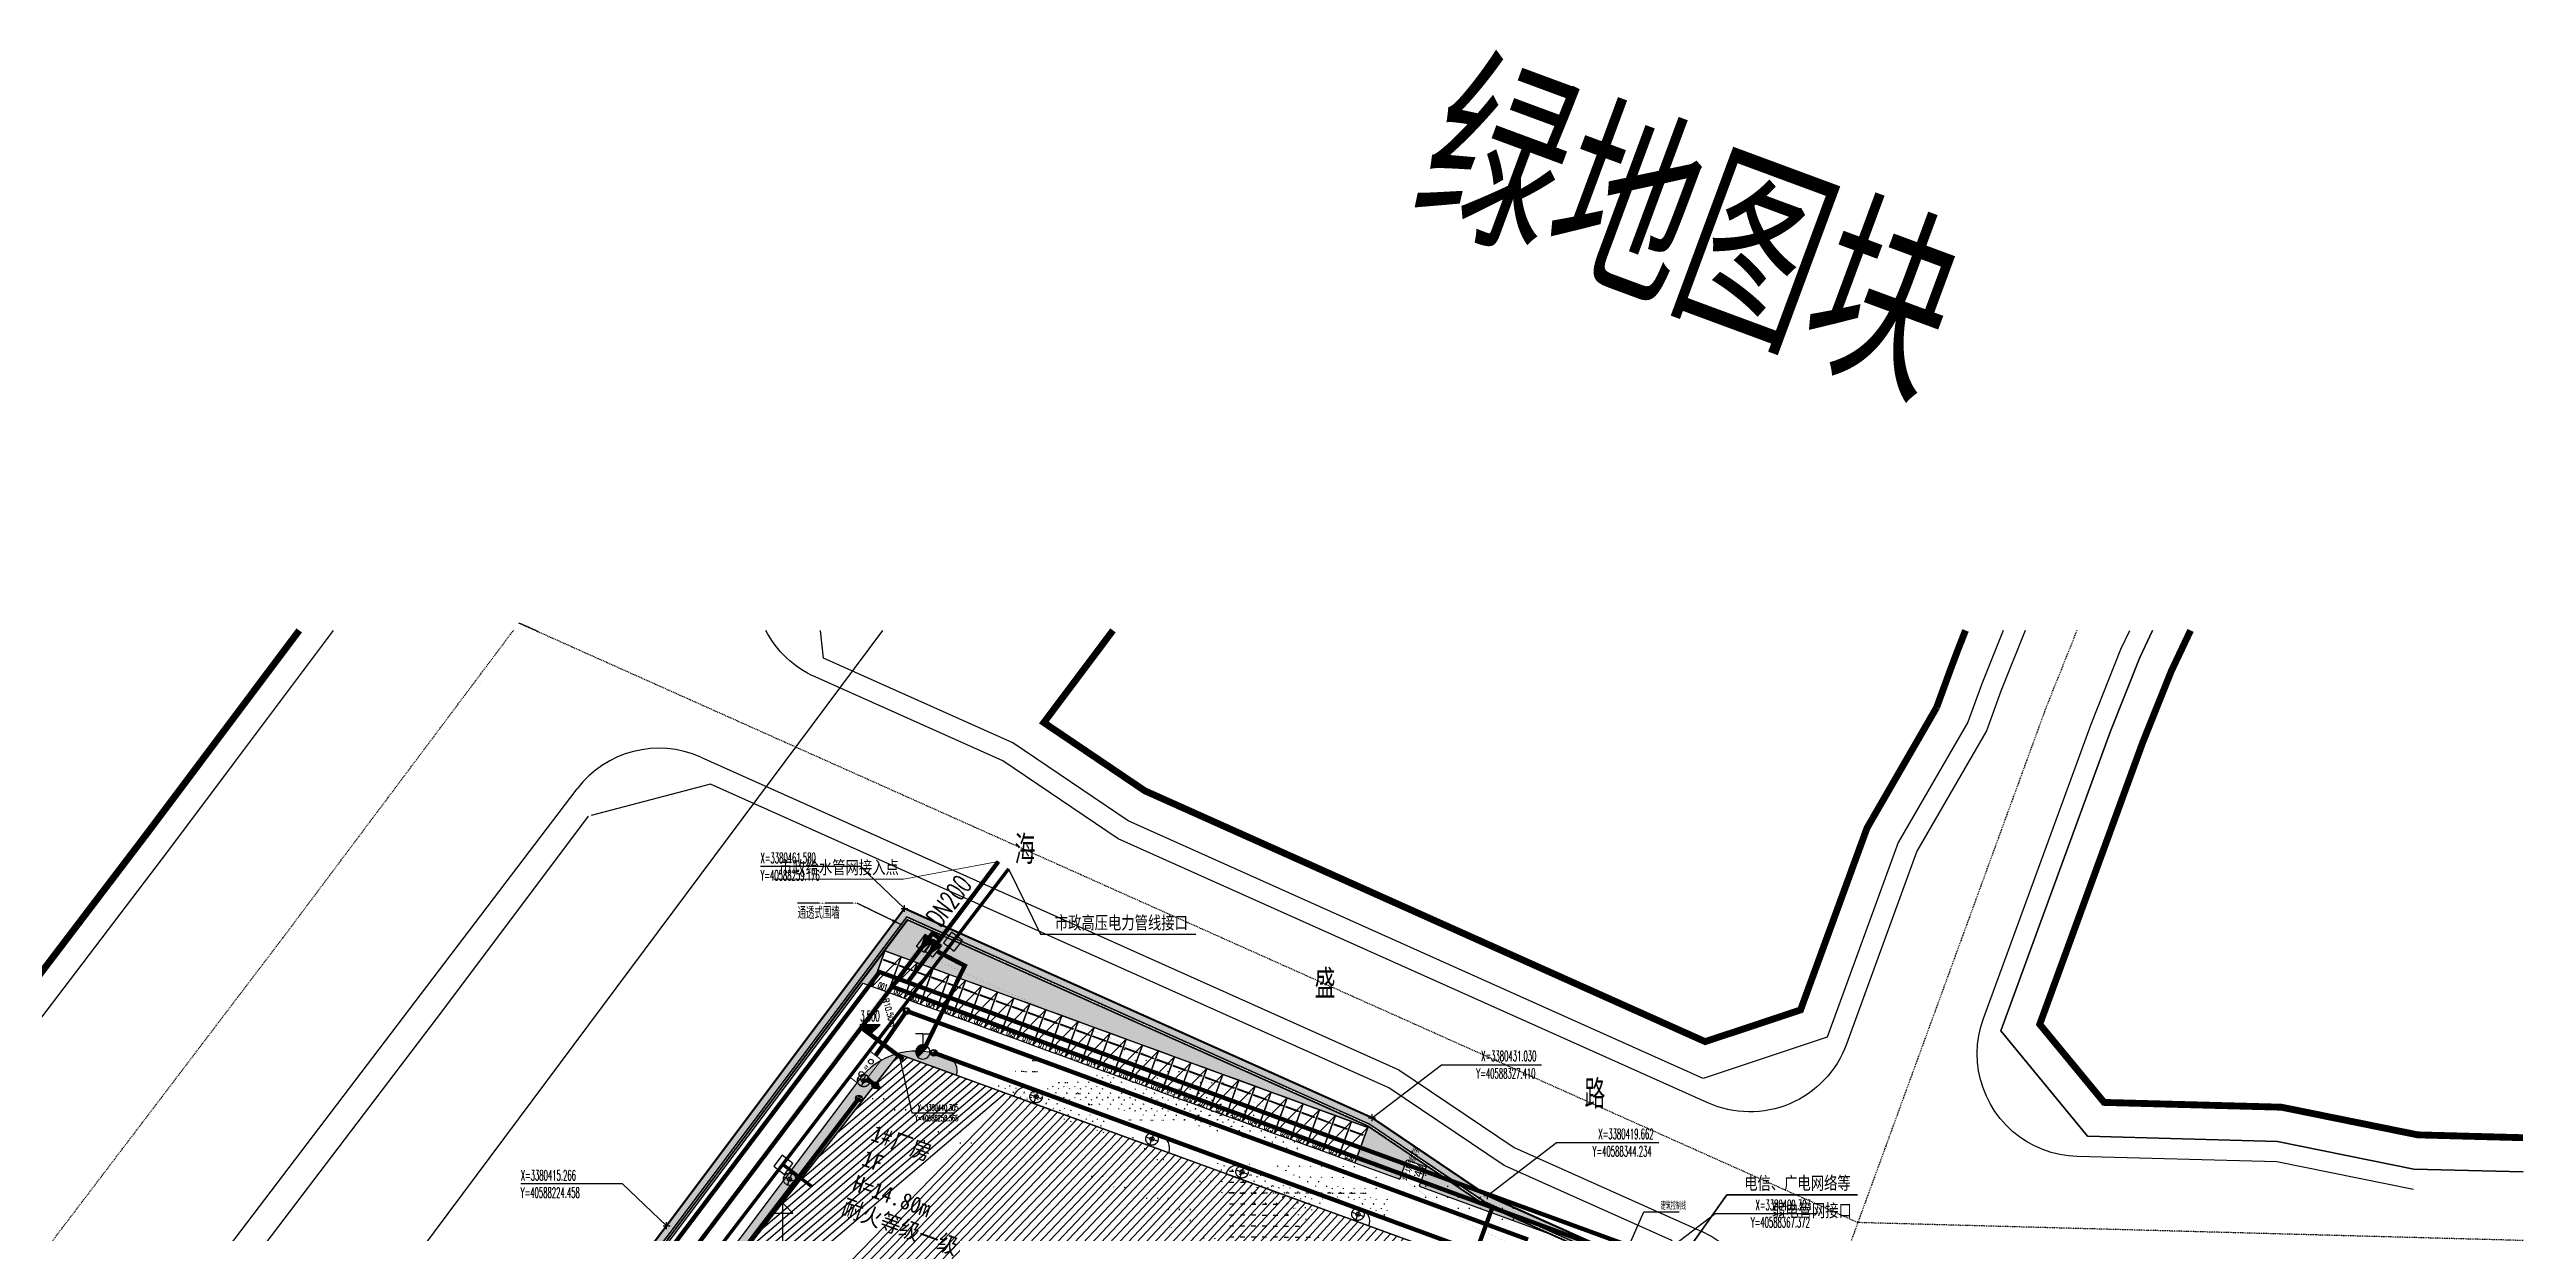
# Model space of a CAD drawing. Extents: x 40587128995 to 40589176181, y 3379422231 to 3381196839.
# Drawn here: x 40588134414 to 40588495864, y 3380414141 to 3380586937 of the extents above; entities that cross this region are included whole.
import ezdxf

# ---------------------------------------------------------------- set-up
doc = ezdxf.new("R2010")
doc.units = 0
doc.header["$LTSCALE"] = 10
for name, pattern in [('CENTER', [50.800000000000004, 31.75, -6.35, 6.35, -6.35]), ('CONTINOUS', [0]), ('DASH', [0.35, 0.25, -0.1]), ('DASHDOT', [25.399999999999995, 12.7, -6.349999999999999, 0, -6.349999999999999]), ('DOTE', [2.4200000000000004, 2, -0.2, 0.02, -0.2]), ('PHANTOM2', [31.749999999999986, 15.875, -3.174999999999999, 3.174999999999999, -3.174999999999999, 3.174999999999999, -3.174999999999999])]:
    doc.linetypes.add(name, pattern=pattern)
for name, color, linetype in [('0-HX', 1, 'Continuous'), ('00-GHBJ', 7, 'Continuous'), ('A-AXIS-DOTE', 14, 'DOTE'), ('A-Car', 155, 'Continuous'), ('A-CURTAIN', 84, 'Continuous'), ('A-HATCH-1', 252, 'Continuous'), ('A-LIN-V', 9, 'Continuous'), ('A-SFCE', 30, 'Continuous'), ('A-建筑提资施工单位', 211, 'Continuous'), ('AS-WALL', 40, 'Continuous'), ('EQUIP_消火栓', 7, 'Continuous'), ('FM_ZF给水', 3, 'Continuous'), ('Gps-ZF污水', 2, 'TG_W'), ('JT-路缘石线', 5, 'Continuous'), ('JT-道路中心线', 1, 'DASHDOT'), ('JT-道路名称', 7, 'Continuous'), ('JT-道路红线', 7, 'Continuous'), ('PUB_TEXT', 7, 'Continuous'), ('TEXT_给水', 3, 'Continuous'), ('WELL_污水', 2, 'Continuous'), ('WELL_雨水', 4, 'Continuous'), ('WIRE-照明', 1, 'Continuous'), ('YD-规划单元', 6, 'PHANTOM2'), ('建-尺寸', 3, 'Continuous'), ('建-引出', 3, 'Continuous'), ('建-文字', 7, 'Continuous'), ('建-标高', 3, 'Continuous'), ('建筑物控制线', 7, 'Continuous'), ('总-坐标', 3, 'Continuous'), ('高压线', 210, 'Continuous')]:
    doc.layers.add(name, color=color, linetype=linetype)
for name, color, linetype, lineweight in [('Gps-ZF消防', 1, 'TG_X', 60), ('Gps-ZF给水', 3, 'TG_J', 60), ('Gps-ZF雨水', 4, 'TG_Y', 60), ('TWT_LEAD', 3, 'Continuous', 0), ('弱电', 21, 'DASH', 60)]:
    doc.layers.add(name, color=color, linetype=linetype, lineweight=lineweight)
doc.styles.add('-宋体', font='', dxfattribs={"width": 0.75})
doc.styles.add('_TCH_DIM', font='SIMPLEX', dxfattribs={"width": 0.7, "bigfont": 'GBCBIG'})
doc.styles.add('_TWT_PIPEDN', font='SIMPLEX', dxfattribs={"width": 0.8, "height": 3, "bigfont": 'HZTXT'})
doc.styles.add('A-DIM', font='SIMPLEX', dxfattribs={"bigfont": 'GBCBIG'})
doc.styles.add('A-STANDARD', font='SIMPLEX', dxfattribs={"width": 0.7, "bigfont": 'GBCBIG'})
doc.styles.add('ELEC_DIM', font='SIMPLEX', dxfattribs={"width": 0.8, "height": 3.5, "bigfont": 'HZTXT'})
doc.styles.get("Standard").update_dxf_attribs({"font": 'GBENOR', "width": 0.7, "bigfont": 'GBCBIG'})
doc.styles.add('TG_LINETYPE', font='SIMPLEX', dxfattribs={"width": 0.8, "height": 3, "bigfont": 'HZTXT'})
doc.styles.add('黑体', font='simhei.ttf', dxfattribs={"width": 0.9})
doc.styles.get('-宋体').set_extended_font_data('SimSun')
doc.linetypes.add('TG_GD', pattern='A,2,-0.7,["GD",TG_LINETYPE,S=0.1,R=0,X=-0.6,Y=-0.15],0', length=2.7)
doc.linetypes.add('TG_J', pattern='A,2,-0.3,["J",TG_LINETYPE,S=0.1,R=0,X=-0.23,Y=-0.15],0', length=2.3)
doc.linetypes.add('TG_W', pattern='A,2,-0.3,["W",TG_LINETYPE,S=0.1,R=0,X=-0.23,Y=-0.15],0', length=2.3)
doc.linetypes.add('TG_X', pattern='A,5,-0.3,["X",TG_LINETYPE,S=0.1,R=0,X=-0.23,Y=-0.15],0', length=5.3)
doc.linetypes.add('TG_Y', pattern='A,2,-0.3,["Y",TG_LINETYPE,S=0.1,R=0,X=-0.25,Y=-0.15],0', length=2.3)
pattern_1 = [(19.99999999999998, (440.107795715332, 194.2398300170898), (956.275963936384, 2050.740422578524), [240, -48, 64, -48, 240, -960]), (19.99999999999998, (348.5154342651367, 211.9834671020508), (956.275963936384, 2050.740422578524), [160, -120, 240, -120, 160, -800]), (19.99999999999998, (655.8504104614258, 1004.918022155762), (956.275963936384, 2050.740422578524), [200, -80, 200, -1120]), (19.99999999999998, (-205.3501281738281, 1032.003547668457), (956.275963936384, 2050.740422578524), [80, -160, 80, -1280]), (110, (-54.99931335449219, 1086.72677230835), (-2050.740422578524, 956.275963936384), [143.9999999999999, -1456]), (110, (724.3924865722656, 348.7915229797363), (-2050.740422578524, 956.275963936384), [159.9999999999999, -1440]), (110, (881.3766403198242, 1087.002857208252), (-2050.740422578524, 956.275963936384), [159.9999999999999, -1440]), (65.00000000000001, (925.3208694458008, 404.8966331481934), (-547.2322293314808, 1503.508193286057), [160, -2102.7416992]), (154.9999999999999, (534.4087371826172, 262.6162528991699), (-1503.508193286057, -547.2322293314808), [160, -2102.741699199999]), (83.43494882, (877.4794540405273, 395.9972076416016), (-547.2322292444445, 1503.508193285503), [160, -3417.7087632]), (95.96375653, (799.5678939819336, 376.1531410217285), (-547.2322291846804, 1503.508193052025), [159.9999999999999, -6436.969001599999]), (95.96375653, (956.5520477294922, 1114.364471435547), (-547.2322291846804, 1503.508193052025), [128, -6468.969001599999]), (95.96375653, (-24.92916107177734, 1097.671417236328), (-547.2322291846804, 1503.508193052025), [112, -6484.969001599998]), (124.03624347, (649.2170791625977, 321.4299125671387), (-547.2322292935037, 1503.508193012417), [160, -6436.9690016]), (124.03624347, (806.2012252807617, 1059.641246795654), (-547.2322292935037, 1503.508193012417), [128, -6468.9690016]), (124.03624347, (-85.06947326660156, 1075.782127380371), (-547.2322292935037, 1503.508193012417), [112, -6484.9690016]), (136.5650512, (576.7778244018555, 286.5507621765137), (-547.2322299226216, 1503.508193038666), [159.9999999999999, -3417.706876319999])]

# ---------------------------------------------------------------- blocks, each defined once
blk = doc.blocks.new('GGRrrrr')
at = {"layer": 'A-CURTAIN'}
h = blk.add_hatch(dxfattribs=at)
h.set_pattern_fill('草坪或沼泽', color=256, scale=400, angle=19.99999999999998)
h.set_pattern_definition(pattern_1)
h.paths.add_polyline_path([(1393117.320922852, 618300.9193000793), (1393292.936767578, 540880.4741477966), (1330517.002159119, 532866.5696678162), (1241737.975387573, 527102.5202484131), (1161598.890319824, 521245.7613601685), (1240382.850791931, 783371.5528144836), (1244595.073738098, 797109.7279624939), (1261185.678756714, 852563.1131820679), (1335771.367614746, 847453.3053207397), (1355485.375518799, 842594.5098495483), (1380777.422203064, 840861.7712898254), (1392639.610717773, 828900.035358429), (1392845.235137939, 738250.2696037292), (1391845.237701416, 738248.0012702942), (1391806.246421814, 755447.9559936523), (1391306.45426178, 755446.8222770691), (1391785.831069946, 764447.9511528015), (1391640.544288635, 828487.3259391785), (1380332.88168335, 839889.8824043274), (1355330.389472961, 841602.7838134766), (1335616.381584167, 846461.5792884827), (1261914.650527954, 851510.8278846741), (1245552.140869141, 796819.8416023254), (1241339.732727051, 783081.0626220703), (1162974.660324097, 522348.9729347229), (1241669.135520935, 528100.1562232971), (1330421.199440002, 533862.4550628662), (1392290.937599182, 541760.6755371094), (1392117.323532104, 618298.6509666443)])
h.paths.add_polyline_path([(1393076.15146637, 636450.5321846008), (1392076.154045105, 636448.2638511658), (1392062.989784241, 641998.404788971), (1391563.607894897, 641997.2195243835), (1392041.628883362, 650998.2749595642), (1391886.520614624, 720048.3890342712), (1392886.518035889, 720050.6573638916)])
h = blk.add_hatch(dxfattribs=at)
h.set_pattern_fill('草坪或沼泽', color=256, scale=400, angle=19.99999999999998)
h.set_pattern_definition([(19.99999999999998, (440.107795715332, 194.2398300170898), (956.2759639363836, 2050.740422578524), [240, -48, 64, -48, 240, -960]), (19.99999999999998, (348.5154342651367, 211.9834671020508), (956.2759639363836, 2050.740422578524), [160, -120, 240, -120, 160, -800]), (19.99999999999998, (655.8504104614258, 1004.918022155762), (956.2759639363836, 2050.740422578524), [200, -80, 200, -1120]), (19.99999999999998, (-205.3501281738281, 1032.003547668457), (956.2759639363836, 2050.740422578524), [80, -160, 80, -1280]), (110, (-54.99931335449219, 1086.72677230835), (-2050.740422578524, 956.2759639363836), [143.9999999999999, -1456]), (110, (724.3924865722656, 348.7915229797363), (-2050.740422578524, 956.2759639363836), [159.9999999999999, -1440]), (110, (881.3766403198242, 1087.002857208252), (-2050.740422578524, 956.2759639363836), [159.9999999999999, -1440]), (65.00000000000001, (925.3208694458008, 404.8966331481934), (-547.2322293314807, 1503.508193286057), [160, -2102.7416992]), (154.9999999999999, (534.4087371826172, 262.6162528991699), (-1503.508193286057, -547.2322293314807), [160, -2102.741699199999]), (83.43494882, (877.4794540405273, 395.9972076416016), (-547.2322292444445, 1503.508193285503), [160, -3417.7087632]), (95.96375653, (799.5678939819336, 376.1531410217285), (-547.2322291846804, 1503.508193052025), [159.9999999999999, -6436.969001599999]), (95.96375653, (956.5520477294922, 1114.364471435547), (-547.2322291846804, 1503.508193052025), [128, -6468.969001599999]), (95.96375653, (-24.92916107177734, 1097.671417236328), (-547.2322291846804, 1503.508193052025), [112, -6484.969001599998]), (124.03624347, (649.2170791625977, 321.4299125671387), (-547.2322292935037, 1503.508193012417), [160, -6436.9690016]), (124.03624347, (806.2012252807617, 1059.641246795654), (-547.2322292935037, 1503.508193012417), [128, -6468.9690016]), (124.03624347, (-85.06947326660156, 1075.782127380371), (-547.2322292935037, 1503.508193012417), [112, -6484.9690016]), (136.5650512, (576.7778244018555, 286.5507621765137), (-547.232229922622, 1503.508193038667), [159.9999999999999, -3417.706876319999])])
edge = h.paths.add_edge_path()
edge.add_line((1391002.783584595, 755446.1334381104), (1391033.862896324, 755969.2298610318))
edge.add_line((1391033.86289978, 755969.2298622131), (1391484.60933056, 764440.2374043328))
edge.add_line((1391484.609329224, 764440.2374038696), (1391240.917746339, 828322.242167785))
edge.add_line((1391240.917747498, 828322.2421684265), (1380155.065434195, 839501.1268444082))
edge.add_line((1380155.065429688, 839501.1268424988), (1355268.395031075, 841206.093397873))
edge.add_line((1355268.39503479, 841206.0933990479), (1335554.387081419, 846064.8888675765))
edge.add_line((1335554.387077332, 846064.8888664246), (1262206.239214119, 851089.9137592164))
edge.add_line((1262206.239219666, 851089.9137611389), (1173161.430034699, 554852.1791891612))
edge.add_line((1173161.430030823, 554852.1791877747), (1173522.489795612, 554879.6278408373))
edge.add_line((1173522.4897995, 554879.6278419495), (1259298.694751966, 840247.1814245735))
edge.add_line((1259298.694747925, 840247.1814231873), (1260664.251583645, 840250.287743258))
edge.add_line((1260664.251579285, 840250.2877464294), (1260650.720505403, 845748.0085758491))
edge.add_line((1260650.72051239, 845748.0085716248), (1335651.042472096, 845918.1516353745))
edge.add_line((1335651.042472839, 845918.151638031), (1335663.543034486, 840420.7167655955))
edge.add_line((1335663.543029785, 840420.7167663574), (1342663.498677632, 840436.620142065))
edge.add_line((1342663.498680115, 840436.6201400757), (1342656.698541388, 843434.4194341273))
edge.add_line((1342656.698539734, 843434.4194335938), (1345656.684828249, 843441.2245361431))
edge.add_line((1345656.684829712, 843441.2245368958), (1345663.514863657, 840443.5152480957))
edge.add_line((1345663.514862061, 840443.515247345), (1365660.002805453, 840488.87754378))
edge.add_line((1365660.002807617, 840488.8775444031), (1374552.106933233, 839873.2337869616))
edge.add_arc((1367357.655082703, 824128.4532546997), 17310.63983173795, 5.5802626876526915, 65.44234737564938, ccw=False)
edge.add_line((1384586.259040833, 825811.7408561707), (1385552.940604924, 825812.0992239242))
edge.add_line((1385552.940605164, 825812.0992240906), (1390246.63666195, 825822.7249858105))
edge.add_line((1390246.636665344, 825822.72498703), (1390404.911168448, 755445.2751032704))
edge.add_line((1390404.911170959, 755445.2751045227), (1391002.783589707, 755446.1334401162))
h = blk.add_hatch(dxfattribs=at)
h.set_pattern_fill('草坪或沼泽', color=256, scale=400, angle=19.99999999999998)
h.set_pattern_definition(pattern_1)
edge = h.paths.add_edge_path()
edge.add_line((1244511.714828491, 753063.8315238953), (1244495.919566525, 760027.0825533024))
edge.add_line((1244495.91960144, 760027.0825538635), (1267770.087429236, 832316.7940167233))
edge.add_line((1267770.087432861, 832316.7940177917), (1276681.976823113, 832337.0095257644))
edge.add_line((1276681.976821899, 832337.0095252991), (1276681.864180329, 832386.6813997305))
edge.add_arc((1274781.869064331, 832382.3714904785), 1900.000004354328, 0.1299683560727448, 90.13029558499731)
edge.add_line((1274777.548301697, 834282.3665809631), (1273442.691794555, 834279.3309857612))
edge.add_arc((1273670.986663818, 823776.4695892334), 10505.34226203356, 91.24521050012937, 163.5760376897314)
edge.add_line((1263594.306396484, 826746.7777709961), (1241444.485177469, 753056.8738986957))
edge.add_line((1241444.485176086, 753056.8738975525), (1244511.714866437, 753063.8315246797))
h = blk.add_hatch(dxfattribs=at)
h.set_pattern_fill('草坪或沼泽', color=256, scale=400, angle=19.99999999999998)
h.set_pattern_definition(pattern_1)
edge = h.paths.add_edge_path()
edge.add_line((1285581.953941345, 832357.1979942322), (1309681.237586975, 832411.8641967773))
edge.add_arc((1307781.783744812, 832457.4163208008), 1900.000000747431, 358.6262135468809, 90.13029567596696)
edge.add_line((1307777.462928772, 834357.411403656), (1287477.515419006, 834311.2474632263))
edge.add_arc((1287481.836204529, 832411.2523841858), 1899.999998556462, 90.13029564319118, 180.1299678000027)
edge.add_line((1285581.841117859, 832406.9424934387), (1285581.953964233, 832357.1980018616))
h = blk.add_hatch(dxfattribs=at)
h.set_pattern_fill('草坪或沼泽', color=256, scale=400, angle=19.99999999999998)
h.set_pattern_definition(pattern_1)
edge = h.paths.add_edge_path()
edge.add_line((1318581.869049072, 832432.0541534424), (1340781.152915955, 832482.410446167))
edge.add_arc((1338881.703308105, 832528.1403884888), 1900.000001196888, 358.6208496673979, 90.13029567238098)
edge.add_line((1338877.382568359, 834428.1354789734), (1320477.430152893, 834386.292301178))
edge.add_arc((1320481.750892639, 832486.2972068787), 1900.000003571495, 90.13029556357108, 180.1299679933564)
edge.add_line((1318581.75579834, 832481.9873085022), (1318581.869064331, 832432.0541534425))
for points in [[(1161598.890319824, 521245.7613601685), (1240382.850791931, 783371.5528144836), (1244595.073738098, 797109.7279624939), (1261185.678756714, 852563.1131820679), (1335771.367614746, 847453.3053207397), (1355485.375518799, 842594.5098495483), (1380777.422203064, 840861.7712898254), (1392639.610717773, 828900.035358429), (1392845.235137939, 738250.2696037292), (1391845.237701416, 738248.0012702942), (1391806.246421814, 755447.9559936523), (1391306.45426178, 755446.8222770691), (1391785.831069946, 764447.9511528015), (1391640.544288635, 828487.3259391785), (1380332.88168335, 839889.8824043274), (1355330.389472961, 841602.7838134766), (1335616.381584167, 846461.5792884827), (1261914.650527954, 851510.8278846741), (1245552.140869141, 796819.8416023254), (1241339.732727051, 783081.0626220703), (1162974.660324097, 522348.9729347229)], [(1380155.065429688, 839501.1268424988), (1355268.39503479, 841206.0933990479), (1335554.387077332, 846064.8888664246), (1262206.239219666, 851089.9137611389), (1173161.430030823, 554852.1791877747)]]:
    blk.add_lwpolyline(points, dxfattribs=at)
blk.add_lwpolyline([(1173522.4897995, 554879.6278419495), (1259298.694747925, 840247.1814231873), (1260664.251579285, 840250.2877464294), (1260650.72051239, 845748.0085716248), (1335651.042472839, 845918.151638031), (1335663.543029785, 840420.7167663574), (1342663.498680115, 840436.6201400757), (1342656.698539734, 843434.4194335938), (1345656.684829712, 843441.2245368958), (1345663.514862061, 840443.515247345), (1365660.002807617, 840488.8775444031), (1374552.106933594, 839873.2337875366, -0.2673043221881901)], format="xyb", dxfattribs=at)
for points in [[(1244511.714828491, 753063.8315238953), (1244495.91960144, 760027.0825538635), (1267770.087432861, 832316.7940177917), (1276681.976821899, 832337.0095252991), (1276681.864181519, 832386.6814002991, 0.4142152351523207), (1274777.548301697, 834282.3665809631), (1273442.691795349, 834279.330986023, 0.3265163471127786), (1263594.306396484, 826746.7777709961), (1241444.485176086, 753056.8738975525)], [(1285581.953941345, 832357.1979942322), (1309681.237617493, 832411.864200592, 0.4219234257304527), (1307777.462928772, 834357.411403656), (1287477.515472412, 834311.247467041, 0.4142118864557647), (1285581.841117859, 832406.9424934387)], [(1318581.869049072, 832432.0541534424), (1340781.152900696, 832482.4104499817, 0.421950996749626), (1338877.382568359, 834428.1354789734), (1320477.430114746, 834386.2922935486, 0.4142118878511918), (1318581.75579834, 832481.9873085022)]]:
    blk.add_lwpolyline(points, format="xyb", close=True, dxfattribs=at)
at = {"layer": 'A-CURTAIN', "style": 'ELEC_DIM', "width": 0.8000000000000003}
blk.add_text('绿地图块', height=25000, rotation=359.8895250391415, dxfattribs=at).set_placement((1294558.923324585, 972455.0421905518))
blk = doc.blocks.new('建筑-停车位-2400x5300')
blk.add_lwpolyline([(-49.99999999813735, 199.9999999757856), (-50.00000090897083, -5299.999999886379), (2449.999999089167, -5299.999999826774), (2449.999999998137, 200.0000000335276)], close=True)
for points in [[(2449.999999998137, 200.0000000335276), (-50.00000090897083, -5299.999999886379)], [(199.9999990900978, -3953.625492763415), (2199.999999090098, -3953.625492763415)], [(199.9999990900978, -4053.625492763415), (199.9999990900978, -3953.625492763415)], [(199.9999990900978, -4053.625492763415), (2199.999999090098, -4053.625492763415)], [(2199.999999090098, -4053.625492763415), (2199.999999090098, -3953.625492763415)]]:
    blk.add_lwpolyline(points)
blk = doc.blocks.new('G$C29A62568')
at = {"layer": 'A-Car', "extrusion": (7.103892189259454e-08, 1.937544352733996e-07, 0.9999999999999788), "rotation": 159.8002921507157}
for p in [(40588256577.38128, 3380449758.728113, 3538.323122636227), (40588258923.61818, 3380448895.494576, 3538.323122055044), (40588261269.85525, 3380448032.261044, 3538.323121473867), (40588263616.09214, 3380447169.027511, 3538.323120892685), (40588265962.3291, 3380446305.793974, 3538.323120311504), (40588268308.56606, 3380445442.560441, 3538.32311973032), (40588270654.80297, 3380444579.326904, 3538.323119149134), (40588273001.03999, 3380443716.093369, 3538.323118567959), (40588275347.27695, 3380442852.859837, 3538.323117986772), (40588277693.51395, 3380441989.626305, 3538.323117405599), (40588280039.75082, 3380441126.39277, 3538.323116824409), (40588282385.98776, 3380440263.159234, 3538.323116243232), (40588284732.22483, 3380439399.925704, 3538.323115662046), (40588287078.46168, 3380438536.692165, 3538.323115080868), (40588289424.6987, 3380437673.458629, 3538.323114499683), (40588291770.93565, 3380436810.225096, 3538.323113918506), (40588294117.1726, 3380435946.991559, 3538.323113337321), (40588296463.40956, 3380435083.758026, 3538.323112756137), (40588298809.64645, 3380434220.524493, 3538.323112174945), (40588301155.88348, 3380433357.290956, 3538.323111593772), (40588303502.12038, 3380432494.05742, 3538.323111012587), (40588305848.35744, 3380431630.82389, 3538.323110431411), (40588308194.59435, 3380430767.590359, 3538.32310985023), (40588310540.83123, 3380429904.356821, 3538.323109269043), (40588312887.06828, 3380429041.123285, 3538.323108687865), (40588315233.30521, 3380428177.889752, 3538.323108106684), (40588317579.54224, 3380427314.656217, 3538.3231075255), (40588319925.77909, 3380426451.422681, 3538.323106944315), (40588322272.0161, 3380425588.189148, 3538.323106363131), (40588324618.2531, 3380424724.955597, 3538.323105781946)]:
    blk.add_blockref('建筑-停车位-2400x5300', p, dxfattribs=at)
blk = doc.blocks.new('55555555555555555555555555555')
at = {"layer": '建-文字', "style": 'A-STANDARD', "width": 0.4941176470588236}
for s, p in [('001', (40588255175.73572, 3380450026.954892)), ('002', (40588257523.92146, 3380449169.036646)), ('003', (40588259872.10724, 3380448311.11838)), ('004', (40588262220.29298, 3380447453.200134)), ('005', (40588264568.47873, 3380446595.281897)), ('006', (40588266916.66447, 3380445737.363628)), ('007', (40588269264.85019, 3380444879.445397)), ('008', (40588271613.03593, 3380444021.527151)), ('009', (40588273961.22166, 3380443163.608886)), ('010', (40588276309.40746, 3380442305.690618)), ('011', (40588278657.59314, 3380441447.772399)), ('012', (40588281005.77895, 3380440589.854148)), ('013', (40588283353.96468, 3380439731.935868)), ('014', (40588285702.15034, 3380438874.017643)), ('015', (40588288050.33612, 3380438016.099382)), ('016', (40588290398.52189, 3380437158.181153)), ('017', (40588292746.70762, 3380436300.262877)), ('018', (40588295094.89336, 3380435442.344625)), ('019', (40588297362.20415, 3380434709.451086)), ('020', (40588299791.26477, 3380433726.508155)), ('021', (40588302139.45061, 3380432868.589908)), ('022', (40588304487.63634, 3380432010.671619)), ('023', (40588306888.44193, 3380431133.208655)), ('024', (40588309236.62766, 3380430275.290406)), ('025', (40588311584.81345, 3380429417.372149)), ('026', (40588313932.99922, 3380428559.453888)), ('027', (40588316281.18496, 3380427701.53563)), ('028', (40588318629.37065, 3380426843.617409)), ('029', (40588320978.28776, 3380425987.706183)), ('030', (40588323326.47305, 3380425129.787562))]:
    blk.add_text(s, height=892.5, rotation=339.9297114345931, dxfattribs=at).set_placement(p)
blk = doc.blocks.new('G$C8544DC05')
at = {"layer": 'A-AXIS-DOTE'}
for points in [[(-0.4500000402331352, -1.499999985098839), (0.4499999657273293, -1.49999999627471)], [(-5.21540641784668e-08, -1.949999995529652), (-7.450580596923828e-09, -1.049999989569187)]]:
    blk.add_lwpolyline(points, dxfattribs=at)
at = {"layer": 'A-LIN-V', "linetype": 'DASH', "ltscale": 0.001}
blk.add_circle((-3.725290298461914e-08, -1.49999999627471), 0.4500000024073871, dxfattribs=at)
at = {"layer": 'A-LIN-V'}
blk.add_circle((-3.725290298461914e-08, -1.49999999627471), 0.1500000024073871, dxfattribs=at)
at = {"layer": '建-文字', "style": 'A-STANDARD', "width": 0.7}
blk.add_text('路灯', height=0.1762962962962963, dxfattribs=at).set_placement((-0.120827428996563, -1.579730201512575))
blk = doc.blocks.new('00总图-C')
at = {"layer": 'A-AXIS-DOTE'}
blk.add_hatch(color=256, dxfattribs=at).paths.add_polyline_path([(40588258794.86228, 3380459153.851404), (40588257532.90804, 3380459988.999108), (40588257358.1778, 3380459629.180626)], flags=17)
at = {"layer": 'A-HATCH-1'}
h = blk.add_hatch(dxfattribs=at)
h.set_pattern_fill('ANSI31', color=256, scale=600)
h.set_pattern_definition([(45, (0, 0), (-673.5192090801866, 673.5192090801866), [])])
h.paths.add_polyline_path([(40588309017.24251, 3380324808.789411), (40588308914.29071, 3380324527.007708), (40588204983.80682, 3380362499.063575), (40588211560.117, 3380380498.591922), (40588258364.53622, 3380440305.243856), (40588340280.27267, 3380410376.499106), (40588340177.32092, 3380410094.717414), (40588342807.28352, 3380409133.833927), (40588342910.23534, 3380409415.615627), (40588355167.73914, 3380404937.212323), (40588323801.75727, 3380319087.720896), (40588311578.57062, 3380323660.051459), (40588311647.2051, 3380323847.90593)])
at = {"layer": '建-标高'}
blk.add_hatch(color=256, dxfattribs=at).paths.add_polyline_path([(40588254137.37964, 3380443113.060872), (40588255637.37964, 3380444613.060872), (40588252637.37964, 3380444613.060872)], flags=17)
at = {"layer": '总-坐标'}
blk.add_hatch(color=256, dxfattribs=at).paths.add_polyline_path([(40588258364.53619, 3380440305.243879), (40588258416.06774, 3380439702.131509), (40588258572.28822, 3380439736.70265)], flags=17)
at = {"color": 1, "linetype": 'DASH', "ltscale": 3, "const_width": 300}
blk.add_lwpolyline([(40588374373.70446, 3380393980.898591), (40588367371.55781, 3380409302.927993), (40588344233.50639, 3380419662.492842), (40588327409.83178, 3380431029.725266), (40588259176.22743, 3380461579.853973), (40588224457.8989, 3380415266.100388), (40588215760.93867, 3380403827.430825), (40588051310.19777, 3380185028.900704), (40588128542.3989, 3380162853.200386), (40588213851.09889, 3380137607.100389), (40588275532.99889, 3380123451.400389)], close=True, dxfattribs=at)
at = {"layer": '0-HX', "linetype": 'CENTER', "ltscale": 0.2, "const_width": 1000}
for points in [[(40588409784.88935, 3380490902.370211), (40588399636.16761, 3380473321.785558), (40588389931.39845, 3380446759.530374), (40588376015.51656, 3380442139.376208), (40588294241.89578, 3380478751.719665), (40588279510.38833, 3380488705.331834), (40588289594.35567, 3380502157.2)], [(40588495364.21122, 3380428117.047002), (40588480007.3, 3380428531.5), (40588480007.3, 3380428531.5), (40588460106.4, 3380432570.2), (40588460106.4, 3380432570.2), (40588434232, 3380433268.5), (40588434232, 3380433268.5), (40588424836.7, 3380444671.6), (40588424836.7, 3380444671.6), (40588439840.2, 3380485736.6), (40588439840.2, 3380485736.6), (40588444029.6, 3380496202.4), (40588444029.6, 3380496202.4), (40588446845.38039, 3380502157.2)]]:
    blk.add_lwpolyline(points, dxfattribs=at)
at = {"layer": '0-HX', "linetype": 'CENTER', "ltscale": 0.2}
blk.add_lwpolyline([(40588374373.70446, 3380393980.898591), (40588367371.55781, 3380409302.927993), (40588344233.50639, 3380419662.492842), (40588327409.83178, 3380431029.725266), (40588259176.22743, 3380461579.853973), (40588224457.8989, 3380415266.100388), (40588215760.93867, 3380403827.430825), (40588051310.19777, 3380185028.900704), (40588128542.3989, 3380162853.200386), (40588213851.09889, 3380137607.100389), (40588275532.99889, 3380123451.400389)], close=True, dxfattribs=at)
at = {"layer": '00-GHBJ', "color": 1, "lineweight": -3, "const_width": 1000}
blk.add_lwpolyline([(40588414007.13607, 3380502157.2), (40588412896.1, 3380499333.599998), (40588412896.1, 3380499333.599998), (40588411659.3, 3380496032.699998), (40588411659.3, 3380496032.699998), (40588409784.88934, 3380490902.370202)], dxfattribs=at)
at = {"layer": 'A-AXIS-DOTE'}
for p, q in [((40588252241.42213, 3380462336.245555), (40588243558.76059, 3380462336.245555)), ((40588258794.86228, 3380459153.851404), (40588252241.42213, 3380462336.245555))]:
    blk.add_line(p, q, dxfattribs=at)
at = {"layer": 'A-SFCE', "linetype": 'DASH'}
for points in [[(40588297421.67845, 3380186275.2518), (40588274896.56686, 3380124623.454611), (40588214105.07052, 3380138574.811246), (40588128822.27942, 3380163813.243817), (40588052982.28779, 3380185589.19868), (40588216558.6606, 3380403224.398946), (40588225255.99951, 3380414663.566556), (40588259497.00459, 3380460340.577489), (40588326921.93321, 3380430152.515933), (40588343745.60792, 3380418785.283481), (40588361534.81735, 3380410820.547568), (40588366618.76474, 3380408544.319479), (40588373293.57961, 3380393938.554342), (40588351315.52277, 3380333784.059697), (40588347755.68797, 3380325498.369755)], [(40588297139.89675, 3380186378.203611), (40588274705.63725, 3380124975.070877), (40588214181.26199, 3380138865.124507), (40588128906.24356, 3380164101.256846), (40588053483.91479, 3380185757.288075), (40588216797.97619, 3380403043.488082), (40588225495.42977, 3380414482.806521), (40588259593.23772, 3380459968.794543), (40588326775.56367, 3380429889.353124), (40588343599.23837, 3380418522.120672), (40588361412.22539, 3380410546.738856), (40588366392.92683, 3380408316.736924), (40588372969.54214, 3380393925.851067), (40588351036.59865, 3380333894.832758), (40588347480.05086, 3380325616.793515)]]:
    blk.add_lwpolyline(points, dxfattribs=at)
at = {"layer": 'AS-WALL', "color": 20, "true_color": 0xf72408, "const_width": 200.0000000000001}
blk.add_lwpolyline([(40588309017.24251, 3380324808.789411), (40588308914.29071, 3380324527.007708), (40588204983.80682, 3380362499.063575), (40588211560.117, 3380380498.591922), (40588258364.53622, 3380440305.243856), (40588340280.27267, 3380410376.499106), (40588340177.32092, 3380410094.717414), (40588342807.28352, 3380409133.833927), (40588342910.23534, 3380409415.615627), (40588355167.73914, 3380404937.212323), (40588323801.75727, 3380319087.720896), (40588311578.57062, 3380323660.051459), (40588311647.2051, 3380323847.90593)], close=True, dxfattribs=at)
at = {"layer": 'JT-路缘石线', "ltscale": 10}
for p, q in [((40588229455.84282, 3380483651.76041), (40588331313.02095, 3380438047.399725)), ((40588135068.89999, 3380378664.6), (40588211385.61452, 3380479039.945292)), ((40588331313.02095, 3380438047.399725), (40588348136.6955, 3380426680.167348)), ((40588348136.6955, 3380426680.167348), (40588375517.3064, 3380414421.087748))]:
    blk.add_line(p, q, dxfattribs=at)
for points in [[(40588161238.59999, 3380482661.1), (40588175853.52676, 3380502157.2)], [(40588459456.49999, 3380424584.1), (40588430312.39999, 3380425370.6), (40588429024.39999, 3380425461), (40588427748.99999, 3380425661.7), (40588426495.49999, 3380425971.4), (40588425273.3, 3380426387.8), (40588424091.39999, 3380426907.7), (40588422958.59999, 3380427527.3), (40588421883.29999, 3380428242), (40588420873.49999, 3380429046.5), (40588419936.49999, 3380429934.9), (40588419079.39999, 3380430900.5), (40588418308.49999, 3380431936.3), (40588417629.6, 3380433034.5), (40588417047.59999, 3380434187.1), (40588416566.79999, 3380435385.4), (40588416190.89999, 3380436620.6), (40588415922.59999, 3380437883.6), (40588415763.89999, 3380439165), (40588415715.99999, 3380440455.3), (40588415779.09999, 3380441744.9), (40588415952.99999, 3380443024.3), (40588416236.19999, 3380444284), (40588416626.69999, 3380445514.7), (40588432325.3, 3380488482.2), (40588436695.89999, 3380499400.6), (40588437999.38581, 3380502157.2)], [(40587953364.21122, 3380208139.30594), (40588024743.6, 3380303080.9), (40588101635.59999, 3380404092), (40588151823.79999, 3380470101.9), (40588161238.59999, 3380482661.1)], [(40588479357.39999, 3380420545.4), (40588459456.49999, 3380424584.1)]]:
    blk.add_lwpolyline(points, dxfattribs=at)
blk.add_lwpolyline([(40588422724.84563, 3380502157.2), (40588419174.19999, 3380493287.1), (40588417062.83407, 3380487508.225783), (40588406911.93923, 3380469923.876689), (40588396616.77791, 3380441745.699776, -0.435067405116108), (40588376398.09646, 3380433202.842545), (40588290338.71043, 3380471734.043303), (40588273515.03133, 3380483101.269472), (40588246134.15565, 3380495360.455404, -0.1696787428335172), (40588238941.69953, 3380502157.2)], format="xyb", dxfattribs=at)
for centre, radius, start, end in [((40588223326.24474, 3380469961.324794), 14999.99999971086, 65.88057770135636, 142.753787569148), ((40588369387.70833, 3380400730.65213), 14999.99999955538, 339.9297114376861, 65.88057773316429)]:
    blk.add_arc(centre, radius, start, end, dxfattribs=at)
at = {"layer": 'JT-道路中心线', "flags": 128}
for points in [[(40588398291.29999, 3380415730), (40588202894.19999, 3380503214.8)], [(40588205730.09999, 3380501995.7), (40588202922.3, 3380503252.2)], [(40587953364.21122, 3380173190.251926), (40588041492.8, 3380290410), (40588118350.4, 3380391375.9), (40588168585.5, 3380457447.5), (40588202101.37713, 3380502157.2)], [(40588430262.1675, 3380502157.2), (40588425749.79999, 3380490884.7), (40588402255.8, 3380426580.9), (40588289449.6628, 3380117827.81713)], [(40588495364.21122, 3380413110.177517), (40588398291.29999, 3380415730)]]:
    blk.add_lwpolyline(points, dxfattribs=at)
at = {"layer": 'JT-道路红线', "const_width": 1000}
for points in [[(40588157708.3, 3380484621.1), (40588170853.92254, 3380502157.2)], [(40587953364.21122, 3380214796.220332), (40588021553.3, 3380305494.4), (40588098451.8, 3380406514.1), (40588148631.09999, 3380472512.2), (40588157708.3, 3380484621.1)]]:
    blk.add_lwpolyline(points, dxfattribs=at)
at = {"layer": 'JT-道路红线'}
for points in [[(40588419493.41936, 3380502157.2), (40588416372.06697, 3380494359.545578), (40588414334.41972, 3380488782.441609), (40588404183.52488, 3380471198.092515), (40588393798.96022, 3380442775.215908), (40588375746.31112, 3380436781.630839), (40588291802.40493, 3380474365.671938), (40588274978.72584, 3380485732.898108), (40588247360.07424, 3380498098.542983), (40588246918.34788, 3380502157.2)], [(40588495364.21122, 3380423114.791882), (40588479438.29999, 3380423544.6), (40588459537.39999, 3380427583.3), (40588431820.69999, 3380428331.3), (40588419157.99999, 3380443700.1), (40588435143.39999, 3380487452.6), (40588439445.99999, 3380498201.3), (40588441316.61088, 3380502157.2)], [(40588441316.61088, 3380502157.2), (40588439446, 3380498201.3), (40588439446, 3380498201.3), (40588435143.4, 3380487452.6), (40588435143.4, 3380487452.6), (40588419158, 3380443700.1), (40588419158, 3380443700.1), (40588431820.7, 3380428331.3), (40588431820.7, 3380428331.3), (40588459537.4, 3380427583.3), (40588459537.4, 3380427583.3), (40588479438.3, 3380423544.6), (40588479438.3, 3380423544.6), (40588495364.21122, 3380423114.793449)], [(40588279663.92742, 3380120186.559477), (40588379774.60181, 3380394192.024467), (40588371135.52426, 3380413095.970189), (40588346673, 3380424048.539261), (40588329849.32545, 3380435415.771638), (40588230874.09999, 3380479729.8), (40588213435.8, 3380475126.9)], [(40588191825.3, 3380446703.7), (40588213039.92179, 3380475022.406571)], [(40587953364.21122, 3380131584.317257), (40588061432.3, 3380275325.5), (40588138244.59999, 3380376231.9), (40588138247.59999, 3380376235.7), (40588138250.49999, 3380376239.6), (40588138253.39999, 3380376243.4), (40588191826.09999, 3380446704.8)]]:
    blk.add_lwpolyline(points, dxfattribs=at)
at = {"layer": 'YD-规划单元', "ltscale": 2, "const_width": 1, "flags": 128}
blk.add_lwpolyline([(40588202729.90428, 3380502157.2), (40588184977.99999, 3380477547.2), (40588119207.59999, 3380393357.8), (40588029278.7, 3380274194.2), (40587961257.39999, 3380183824), (40587953364.21122, 3380173332.789425)], dxfattribs=at)
at = {"layer": '建-尺寸'}
blk.add_lwpolyline([(40588255680.44223, 3380447967.261684, 0, 0, 0), (40588257643.04013, 3380441039.909414, 198, 0, 0), (40588257806.58996, 3380440462.630058, 0, 0, 0)], format="xyseb", dxfattribs=at)
at = {"layer": '建-引出'}
for p, q in [((40588362171.63007, 3380406152.806691), (40588367072.99922, 3380417295.491004)), ((40588367072.99922, 3380417295.491004), (40588372225.61192, 3380417295.491004))]:
    blk.add_line(p, q, dxfattribs=at)
at = {"layer": '建-标高'}
for p, q in [((40588254137.37964, 3380443113.060872), (40588252637.37964, 3380444613.060872)), ((40588255637.37964, 3380444613.060872), (40588252637.37964, 3380444613.060872)), ((40588254137.37964, 3380443113.060872), (40588255637.37964, 3380444613.060872)), ((40588241373.78751, 3380418594.477855), (40588239873.78751, 3380417094.477855)), ((40588239873.78751, 3380417094.477855), (40588242873.78751, 3380417094.477855)), ((40588241373.78751, 3380418594.477855), (40588242873.78751, 3380417094.477855)), ((40588241373.78751, 3380418594.477855), (40588241373.78751, 3380408747.145233))]:
    blk.add_line(p, q, dxfattribs=at)
at = {"layer": '建筑物控制线', "color": 6, "linetype": 'CENTER', "ltscale": 0.2, "const_width": 10}
blk.add_lwpolyline([(40588368973.08014, 3380393769.17734), (40588363607.59248, 3380405509.885407), (40588341794.0139, 3380415276.44603), (40588324970.33929, 3380426643.678454), (40588260780.11314, 3380455383.471544), (40588228448.40328, 3380412253.433139), (40588219749.53176, 3380400812.249756), (40588059670.64772, 3380187830.390625), (40588129941.80135, 3380167653.417532), (40588215120.95673, 3380142445.654731), (40588272350.83876, 3380129311.671485)], close=True, dxfattribs=at)
at = {"layer": '总-坐标', "color": 6}
for p, q in [((40588252740, 3380467680), (40588238165, 3380467680)), ((40588259176.22813, 3380461579.85358), (40588252740, 3380467680)), ((40588258676.22813, 3380461579.85358), (40588259676.22813, 3380461579.85358)), ((40588259176.22813, 3380461079.85358), (40588259176.22813, 3380462079.85358)), ((40588327409.83195, 3380431029.724871), (40588337518.27301, 3380438766.799348)), ((40588337518.27301, 3380438766.799348), (40588352148.27301, 3380438766.799348)), ((40588326909.83195, 3380431029.724871), (40588327909.83195, 3380431029.724871)), ((40588327409.83195, 3380430529.724871), (40588327409.83195, 3380431529.724871)), ((40588344233.50545, 3380419662.492842), (40588354341.94651, 3380427399.567319)), ((40588354341.94651, 3380427399.567319), (40588369246.94651, 3380427399.567319)), ((40588218021.67177, 3380421366.246808), (40588203171.67177, 3380421366.246808)), ((40588224457.8999, 3380415266.100388), (40588218021.67177, 3380421366.246808)), ((40588343733.50545, 3380419662.492842), (40588344733.50545, 3380419662.492842)), ((40588344233.50545, 3380419162.492842), (40588344233.50545, 3380420162.492842)), ((40588224457.8999, 3380414766.100388), (40588224457.8999, 3380415766.100388)), ((40588367371.55894, 3380409302.925522), (40588377480, 3380417040)), ((40588377480, 3380417040), (40588392330, 3380417040)), ((40588223957.8999, 3380415266.100388), (40588224957.8999, 3380415266.100388))]:
    blk.add_line(p, q, dxfattribs=at)
at = {"layer": '总-坐标'}
for p, q in [((40588258364.53619, 3380440305.243879), (40588260260, 3380431740)), ((40588260260, 3380431740), (40588266497, 3380431740))]:
    blk.add_line(p, q, dxfattribs=at)
at = {"layer": '高压线'}
blk.add_lwpolyline([(40587953364.21122, 3380096223.224099), (40588256020.42388, 3380502157.2)], dxfattribs=at)
at = {"rotation": 339.7997433640027}
blk.add_blockref('GGRrrrr', (40586781172.12674, 3380096947.084455), dxfattribs=at)
at = {"extrusion": (-7.059998132795915e-08, -1.939148066761998e-07, 0.9999999999999787), "rotation": 0.1297468477867362}
blk.add_blockref('G$C29A62568', (7759349.455236048, -91903963.36278875, 17.27372936161518), dxfattribs=at)
at = {"layer": 'A-LIN-V'}
blk.add_blockref('55555555555555555555555555555', (0, 0), dxfattribs=at)
at = {"layer": 'A-LIN-V', "xscale": 2000, "yscale": 2000, "zscale": 2000, "rotation": 339.9297142500761}
for p in [(40588254247.15973, 3380439264.101593), (40588279412.70126, 3380436926.909893), (40588296319.60329, 3380430749.801837), (40588243432.04475, 3380424875.450232), (40588309469.41598, 3380425945.384469), (40588326376.318, 3380419768.276412)]:
    blk.add_blockref('G$C8544DC05', p, dxfattribs=at)
at = {"layer": 'A-AXIS-DOTE', "color": 7, "style": '_TCH_DIM', "width": 0.7}
blk.add_text('通透式围墙', height=1762.962962962963, dxfattribs=at).set_placement((40588243558.76076, 3380460061.245555))
at = {"layer": 'JT-道路名称'}
for s, p in [('海', (40588275236.96596, 3380468031.903337)), ('盛', (40588319031.33379, 3380448449.253726)), ('路', (40588358417.55117, 3380432361.124101))]:
    blk.add_text(s, height=4199.999999999997, rotation=7.334511762252986e-06, dxfattribs=at).set_placement(p)
at = {"layer": 'PUB_TEXT', "style": '黑体', "width": 1.1}
for s, height, p in [('垃圾暂存', 840.0000000000002, (40588332535.61436, 3380421712.033257)), ('4#', 1260, (40588334586.814, 3380422197.605276))]:
    blk.add_text(s, height=height, rotation=69.79962398826267, dxfattribs=at).set_placement(p)
at = {"layer": '建-尺寸', "color": 7, "style": 'A-DIM', "width": 0.7058823529411765}
blk.add_text('R10.50m', height=892.5, rotation=285.81803089227, dxfattribs=at).set_placement((40588255979.42989, 3380448301.414253))
at = {"layer": '建-引出', "color": 7, "style": 'A-STANDARD', "width": 0.7}
blk.add_text('建筑控制线', height=1057.777777777778, dxfattribs=at).set_placement((40588369530.61202, 3380417610.491004))
at = {"layer": '建-文字', "style": '黑体', "width": 0.9}
for s, p in [('1#', (40588254098.96397, 3380427772.926139)), ('厂房', (40588257024.6562, 3380426703.994823)), ('1F', (40588252756.08122, 3380424132.719258)), ('耐火等级一级', (40588249834.70669, 3380417026.95876)), ('H=14.80m', (40588251415.15784, 3380420491.79399))]:
    blk.add_text(s, height=2406.437768240343, rotation=339.9297114345931, dxfattribs=at).set_placement(p)
at = {"layer": '建-标高', "color": 7, "style": 'A-STANDARD', "width": 0.4941176470588236}
blk.add_text('3.500', height=1487.5, dxfattribs=at).set_placement((40588252717.37964, 3380445138.060872))
at = {"layer": '总-坐标', "color": 6, "style": 'A-STANDARD', "width": 0.4941176470588236}
for s, p in [('Y=40588259.176', (40588238165.00017, 3380465667.5)), ('X=3380461.580', (40588238165.00017, 3380468205)), ('Y=40588327.410', (40588342628.27318, 3380436754.299348)), ('X=3380431.030', (40588343328.27318, 3380439291.799348)), ('Y=40588344.234', (40588359586.94668, 3380425387.067319)), ('X=3380419.662', (40588360426.94668, 3380427924.567319)), ('X=3380415.266', (40588203171.67194, 3380421891.246808)), ('Y=40588224.458', (40588203171.67194, 3380419353.746808)), ('Y=40588367.372', (40588382670.00017, 3380415027.5)), ('X=3380409.303', (40588383370.00017, 3380417565))]:
    blk.add_text(s, height=1487.5, dxfattribs=at).set_placement(p)
at = {"layer": '总-坐标', "color": 7, "style": 'A-STANDARD', "width": 0.4941176470588236}
for s, p in [('Y=40588258.365', (40588260701.0001, 3380430532.5)), ('X=3380440.305', (40588261121.0001, 3380432055))]:
    blk.add_text(s, height=892.5, dxfattribs=at).set_placement(p)
blk = doc.blocks.new('4#')
at = {"layer": 'Gps-ZF污水', "linetype": 'CONTINOUS', "const_width": 150}
blk.add_lwpolyline([(-20410.67418328507, 40023.72065235346), (-15610.67418328507, 40023.72065235346), (-15610.67418328507, 42123.72065235346), (-20410.67418328507, 42123.72065235346), (-20410.67418328507, 40023.72065235346)], dxfattribs=at)
at = {"layer": 'Gps-ZF污水', "linetype": 'CONTINOUS'}
for centre in [(-19022.24615546686, 41073.72065235346), (-16747.30680703113, 41073.72065235346)]:
    blk.add_ellipse(centre, major_axis=(352.6904729727191, -8.790351341670155), ratio=0.9999999999902313, start_param=3.166511194156282, end_param=9.449696501335868, dxfattribs=at)
at = {"layer": 'Gps-ZF污水', "linetype": 'CONTINOUS', "style": '-宋体', "width": 0.75}
blk.add_text('4#', height=607.5949367088607, dxfattribs=at).set_placement((-18212.9253522713, 40803.8970709756))
blk = doc.blocks.new('$TwtSys$00000385')
for p, q in [((-7.275957614183426e-12, 331.4491123446078), (-130.0000000000073, 331.4491123446078)), ((92.46217930607963, 92.46217930608145), (-92.46217930607963, -92.46217930608145)), ((-7.275957614183426e-12, 331.4491123446078), (-7.275957614183426e-12, 130.7612679812282)), ((-7.275957614183426e-12, 331.4491123446078), (129.9999999999927, 331.4491123446078))]:
    blk.add_line(p, q)
for start, end in [(134.9999999999263, 314.9999999999263), (314.9999999999263, 134.9999999999263)]:
    blk.add_arc((-7.275957614183426e-12, -7.275957614183426e-12), 130.761267981236, start, end)
at = {"color": 0}
for points in [[(-33.90529490958579, 126.5362832450082), (-126.5362832450264, 33.90529490956942), (33.90529490821791, 126.5362832436604), (-126.5362832436804, -33.90529490823246)], [(-92.63098833544791, 92.63098833542972), (-92.63098833544791, 92.63098833542972), (-33.90529490958579, 126.5362832450082), (-126.5362832450264, 33.90529490956942)], [(33.90529490821791, 126.5362832436604), (-126.5362832436804, -33.90529490823246), (92.63098833542608, 92.63098833542972), (-92.63098833544791, -92.63098833544427)]]:
    blk.add_solid(points, dxfattribs=at)
blk = doc.blocks.new('$TWTSYS$00000376')
for radius in [0.5, 0.4]:
    blk.add_circle((0, 0, 1e-08), radius)
blk = doc.blocks.new('$VALVE$00000752')
for p, q in [((-112.5, 75), (112.5, 75)), ((112.5, 75), (112.5, -75)), ((112.5, -75), (-112.5, -75))]:
    blk.add_line(p, q)
blk.add_lwpolyline([(-112.5, -75), (112.5, 0), (-112.5, 75)], close=True)
for p in [(-112.5, 0), (112.5, 9.094947017729282e-13)]:
    blk.add_point(p)
blk.add_solid([(-112.5, 75), (112.5, 0), (-112.5, -75)])
blk = doc.blocks.new('$TWTSYS$00000375')
for p, q in [((-0.5, 0, 1e-08), (0.5, 0, 1e-08)), ((0.4330127018911298, 0.25, 1e-08), (-0.4330127018911298, 0.25, 1e-08)), ((0, 0.5, 1e-08), (0, -0.5, 1e-08)), ((0.4330127018911298, -0.25, 1e-08), (-0.4330127018911298, -0.25, 1e-08))]:
    blk.add_line(p, q)
blk.add_circle((0, 0, 1e-08), 0.5)

msp = doc.modelspace()

# ---------------------------------------------------------------- hatches: boundary and pattern name
at = {"layer": 'Gps-ZF消防'}
for points in [[(40588255517.91075, 3380452307.748388), (40588255262.47277, 3380452500.495471), (40588255405.18404, 3380452689.62351)], [(40588255517.91075, 3380452307.748388), (40588255627.72602, 3380452608.315531), (40588255405.18404, 3380452689.62351)], [(40588267977.51455, 3380453219.586234), (40588268125.15106, 3380453503.493718), (40588268401.77531, 3380453359.644605)], [(40588267977.51455, 3380453219.586234), (40588268265.16216, 3380453079.376189), (40588268401.77531, 3380453359.644605)]]:
    msp.add_hatch(color=256, dxfattribs=at).paths.add_polyline_path(points)
at = {"layer": 'Gps-ZF给水'}
for points in [[(40588263270.57552, 3380457970.269078), (40588263015.13754, 3380458163.016161), (40588263207.88462, 3380458418.454143)], [(40588263270.57552, 3380457970.269078), (40588263463.3226, 3380458225.707059), (40588263207.88462, 3380458418.454143)]]:
    msp.add_hatch(color=256, dxfattribs=at).paths.add_polyline_path(points)

# ---------------------------------------------------------------- linework, layer by layer
at = {"color": 1}
for points in [[(40588266058.32864, 3380458126.255009), (40588264843.93079, 3380456537.155305), (40588266433.03049, 3380455322.757458), (40588267647.42834, 3380456911.857162)], [(40588241306.14674, 3380425558.983098), (40588240091.74889, 3380423969.883394), (40588241680.84859, 3380422755.485547), (40588242895.24644, 3380424344.58525)]]:
    msp.add_lwpolyline(points, close=True, dxfattribs=at)
at = {"layer": 'Gps-ZF污水', "ltscale": 0.8, "const_width": 640}
for points in [[(40588254967.63992, 3380440115.205934), (40588259485.84713, 3380446608.988917)], [(40588259485.84713, 3380446608.988917), (40588350168.30388, 3380413243.880144)]]:
    msp.add_lwpolyline(points, dxfattribs=at)
at = {"layer": 'Gps-ZF污水', "ltscale": 8, "const_width": 640}
for points in [[(40588253670.68904, 3380436733.50753), (40588254923.50388, 3380435758.986396)], [(40588254923.50388, 3380435758.986396), (40588255600.19336, 3380435232.613167)]]:
    msp.add_lwpolyline(points, dxfattribs=at)
at = {"layer": 'Gps-ZF消防', "ltscale": 0.8, "const_width": 640}
for points in [[(40588259629.34145, 3380450805.595321), (40588264387.22122, 3380457127.676286)], [(40588263930.92184, 3380455323.880327), (40588267977.51455, 3380453219.586234)], [(40588196415.1564, 3380373981.85108), (40588255517.91075, 3380452307.748388)], [(40588255517.91075, 3380452307.748388), (40588259629.34145, 3380450805.595323)], [(40588265716.74125, 3380448581.50183), (40588267977.51455, 3380453219.586234)], [(40588259629.34145, 3380450805.595323), (40588265716.74125, 3380448581.501827)], [(40588262300.0554, 3380441572.007652), (40588265716.74125, 3380448581.50183)], [(40588265716.74125, 3380448581.501827), (40588364493.99483, 3380412492.226542)]]:
    msp.add_lwpolyline(points, dxfattribs=at)
at = {"layer": 'Gps-ZF给水', "ltscale": 0.64, "const_width": 640}
for points in [[(40588264387.22122, 3380457127.676286), (40588272892.43744, 3380468429.068524)], [(40588257375.8851, 3380450158.333379), (40588263270.57552, 3380457970.269078)], [(40588263270.57552, 3380457970.269078), (40588264387.22122, 3380457127.676284)], [(40588252865.11707, 3380444180.440156), (40588257375.8851, 3380450158.333379)], [(40588257375.88509, 3380450158.333386), (40588344964.80338, 3380417932.019572)], [(40588183660.14632, 3380352466.584932), (40588252865.11707, 3380444180.440156)], [(40588252865.11707, 3380444180.440155), (40588259023.62326, 3380439533.386116)], [(40588342095.26601, 3380410078.023551), (40588344964.80338, 3380417932.019571)], [(40588344964.80338, 3380417932.019571), (40588345061.32286, 3380418196.195806)], [(40588344964.80338, 3380417932.019572), (40588362186.76625, 3380411595.597218)]]:
    msp.add_lwpolyline(points, dxfattribs=at)
at = {"layer": 'Gps-ZF雨水', "ltscale": 0.8, "const_width": 640}
for points in [[(40588263471.19283, 3380440504.468273), (40588357773.95927, 3380405858.824548)], [(40588198697.31998, 3380363366.680436), (40588252510.29343, 3380433845.19859)]]:
    msp.add_lwpolyline(points, dxfattribs=at)
at = {"layer": 'TWT_LEAD'}
for p, q in [((40588272892.43744, 3380468429.068523), (40588259030, 3380465870)), ((40588259030, 3380465870), (40588240112.18291, 3380465870))]:
    msp.add_line(p, q, dxfattribs=at)
at = {"layer": 'WIRE-照明', "color": 6, "linetype": 'TG_GD', "ltscale": 0.5, "const_width": 500}
msp.add_lwpolyline([(40588100198.67011, 3380239443.773676), (40588274372.37778, 3380467358.693156)], dxfattribs=at)
at = {"layer": 'WIRE-照明', "color": 6, "linetype": 'TG_GD', "const_width": 500}
msp.add_lwpolyline([(40588241407.71012, 3380424222.793584), (40588245671.42353, 3380420964.442729)], dxfattribs=at)
at = {"layer": '弱电', "linetype": 'Continuous'}
for p, q in [((40588373719.98886, 3380412078.393996), (40588379152.72892, 3380419802.493781)), ((40588379152.72892, 3380419802.493781), (40588398251.172, 3380419802.493781))]:
    msp.add_line(p, q, dxfattribs=at)
at = {"layer": '高压线', "linetype": 'CONTINOUS'}
for p, q in [((40588274372.37778, 3380467358.693153), (40588279034.35378, 3380457802.599404)), ((40588279034.35378, 3380457802.599404), (40588301671.33182, 3380457802.599404))]:
    msp.add_line(p, q, dxfattribs=at)

# ---------------------------------------------------------------- block references
at = {"layer": 'A-建筑提资施工单位'}
msp.add_blockref('00总图-C', (0, 0), dxfattribs=at)
at = {"layer": 'EQUIP_消火栓', "xscale": 8, "yscale": 8, "zscale": 8}
msp.add_blockref('$TwtSys$00000385', (40588261841.70432, 3380440631.678521), dxfattribs=at)
at = {"layer": 'FM_ZF给水', "xscale": 9.6, "yscale": 9.6, "zscale": 9.6, "rotation": 233.035565920662}
for p in [(40588262135.97674, 3380456465.88263), (40588263355.63541, 3380455756.830119)]:
    msp.add_blockref('$VALVE$00000752', p, dxfattribs=at)
at = {"layer": 'Gps-ZF污水', "rotation": 52.32688056074844}
msp.add_blockref('4#', (40588297018.46833, 3380427368.774813), dxfattribs=at)
at = {"layer": 'WELL_污水', "xscale": 960, "yscale": 960, "zscale": 960, "rotation": 339.7997433390076}
for p in [(40588259485.84713, 3380446608.988917), (40588254923.50388, 3380435758.986394)]:
    msp.add_blockref('$TWTSYS$00000376', p, dxfattribs=at)
at = {"layer": 'WELL_雨水', "xscale": 960, "yscale": 960, "zscale": 960, "rotation": 339.79974336667}
for p in [(40588263471.19283, 3380440504.468272), (40588252510.29343, 3380433845.198588)]:
    msp.add_blockref('$TWTSYS$00000375', p, dxfattribs=at)

# ---------------------------------------------------------------- texts
at = {"layer": 'TEXT_给水', "style": '_TWT_PIPEDN', "width": 0.6400000000000001}
msp.add_text('DN200', height=2800, rotation=53.03556590628057, dxfattribs=at).set_placement((40588264392.44176, 3380458688.511856))
at = {"layer": 'TWT_LEAD', "color": 7, "style": '-宋体', "width": 0.75}
msp.add_text('市政给水管网接入点', height=1898.73417721519, dxfattribs=at).set_placement((40588240862.18291, 3380466620))
at = {"layer": '弱电', "color": 7, "linetype": 'Continuous', "style": '-宋体', "width": 0.75}
for s, p in [('电信、广电网络等', (40588381710.03276, 3380420552.493781)), ('弱电管网接口', (40588385760.66567, 3380416552.493781))]:
    msp.add_text(s, height=1898.73417721519, dxfattribs=at).set_placement(p)
at = {"layer": '高压线', "color": 7, "linetype": 'CONTINOUS', "style": '-宋体', "width": 0.75}
msp.add_text('市政高压电力管线接口', height=1898.73417721519, dxfattribs=at).set_placement((40588281103.29385, 3380458552.599404))

doc.saveas('drawing.dxf')
